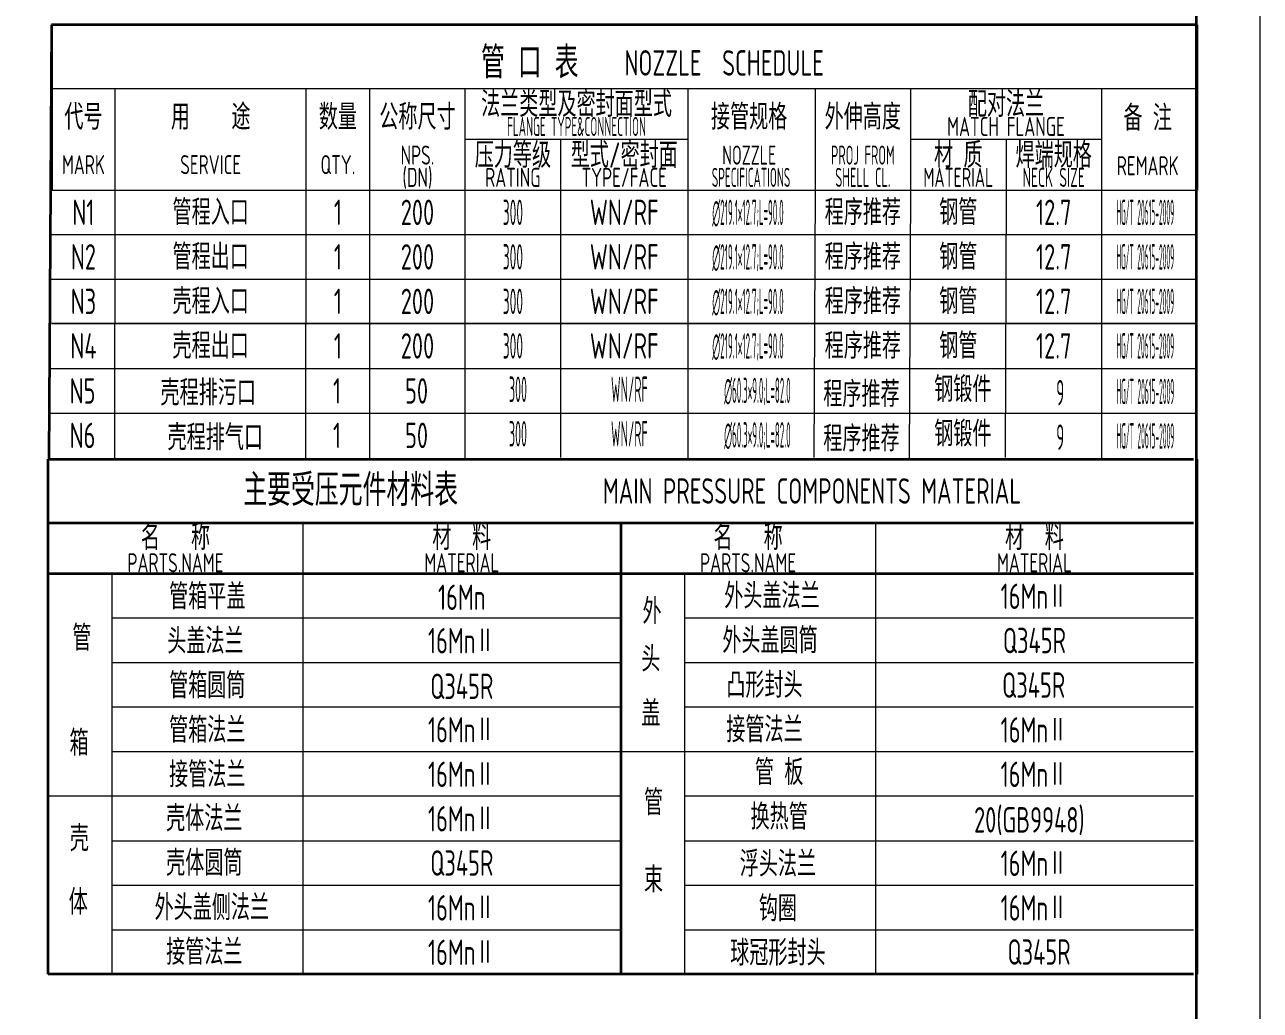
# Model space of a CAD drawing. Header units: millimetres. Extents: x 5765 to 6606, y -201 to 393.
# Drawn here: x 6411.8 to 6606, y -45.6 to 109.4 of the extents above; entities that cross this region are included whole.
import ezdxf
from ezdxf.enums import TextEntityAlignment as Align

# ---------------------------------------------------------------- set-up
doc = ezdxf.new("R2010")
doc.units = ezdxf.units.MM
for name, color, linetype, lineweight in [('1粗实线', 7, 'Continuous', 35), ('2细实线', 3, 'Continuous', 13), ('7文本', 2, 'Continuous', 13), ('9图表', 4, 'Continuous', 13)]:
    doc.layers.add(name, color=color, linetype=linetype, lineweight=lineweight)
doc.styles.add('lanpec', font='bpec_e.shx', dxfattribs={"width": 0.75, "bigfont": 'hztxt.shx'})

# ---------------------------------------------------------------- blocks, each defined once
blk = doc.blocks.new('A1')
at = {"layer": '1粗实线'}
blk.add_lwpolyline([(-816, 10), (-10, 10), (-10, 584), (-816, 584)], close=True, dxfattribs=at)
at = {"layer": '9图表'}
blk.add_lwpolyline([(-841, 0), (0, 0), (0, 594), (-841, 594)], close=True, dxfattribs=at)
blk = doc.blocks.new('管口表表头')
at = {"layer": '1粗实线'}
for p, q in [((-180, 0), (-180, -26)), ((0, 0), (-180, 0)), ((0, 0), (0, -26))]:
    blk.add_line(p, q, dxfattribs=at)
at = {"layer": '9图表'}
for p, q in [((-180, -10), (0, -10)), ((-180, -10), (0, -10)), ((-180, -26), (0, -26))]:
    blk.add_line(p, q, dxfattribs=at)
at = {"layer": '9图表', "color": 4}
for p, q in [((-170, -26), (-170, -10)), ((-140, -26), (-140, -10)), ((-130, -26), (-130, -10)), ((-115, -26), (-115, -10)), ((-80, -10), (-80, -26)), ((-60, -10), (-60, -26)), ((-45, -10), (-45, -26)), ((-15, -10), (-15, -26)), ((-115, -18), (-80, -18)), ((-100, -18), (-100, -26)), ((-45, -18), (-15, -18)), ((-30, -18), (-30, -26))]:
    blk.add_line(p, q, dxfattribs=at)
at = {"layer": '7文本', "color": 4, "style": 'lanpec', "width": 0.75}
for s, height, p in [('管 口 表', 5, (-112.51, -8.44)), ('NOZZLE  SCHEDULE', 4, (-89.97, -8))]:
    blk.add_text(s, height=height, dxfattribs=at).set_placement(p)
at = {"layer": '7文本', "color": 4, "style": 'lanpec'}
for s, height, width, p in [('法兰类型及密封面型式', 4, 0.75, (-97.5, -12.5)), ('配对法兰', 4, 0.75, (-30, -12.5)), ('代号', 4, 0.75, (-175, -14.5)), ('用    途', 4, 0.75, (-155, -14.5)), ('数量', 4, 0.75, (-135, -14.5)), ('公称尺寸', 4, 0.75, (-122.5, -14.5)), ('接管规格', 4, 0.75, (-70.37, -14.5)), ('外伸高度', 4, 0.75, (-52.5, -14.5)), ('备 注', 4, 0.75, (-7.73, -14.67)), ('FLANGE TYPE&CONNECTION', 3, 0.5, (-97.5, -16)), ('MATCH FLANGE', 3, 0.75, (-30, -16)), ('NPS.', 3, 0.75, (-122.5, -20.5)), ('压力等级', 4, 0.75, (-107.5, -20.5)), ('型式/密封面', 4, 0.75, (-90, -20.5)), ('NOZZLE', 3, 0.7, (-70.37, -20.5)), ('PROJ FROM', 3, 0.55, (-52.5, -20.5)), ('材 质', 4, 0.75, (-37.5, -20.5)), ('焊端规格', 4, 0.75, (-22.5, -20.5)), ('MARK', 3, 0.75, (-175, -22)), ('SERVICE', 3, 0.75, (-155, -22)), ('QTY.', 3, 0.75, (-135, -22)), ('REMARK', 3, 0.75, (-7.73, -22.17)), ('(DN)', 3, 0.75, (-122.5, -24)), ('RATING', 3, 0.75, (-107.5, -24)), ('TYPE/FACE', 3, 0.75, (-90, -24)), ('SPECIFICATIONS', 3, 0.5, (-70.07, -24)), ('SHELL CL.', 3, 0.55, (-52.5, -24)), ('MATERIAL', 3, 0.7, (-37.5, -24)), ('NECK SIZE', 3, 0.6, (-22.5, -24))]:
    blk.add_text(s, height=height, dxfattribs=dict(at, width=width)).set_placement(p, align=Align.MIDDLE_CENTER)

msp = doc.modelspace()

# ---------------------------------------------------------------- linework, layer by layer
at = {"layer": '1粗实线'}
for p, q in [((6416.062, 109.422), (6415.63, 41.22)), ((6415.53, 41.1), (6595.53, 41.1)), ((6415.53, -39.9), (6415.53, 41.1)), ((6596.03, 41.1), (6596.03, -39.9)), ((6415.53, 31.1), (6595.53, 31.1)), ((6505.53, 31.1), (6505.53, -39.9)), ((6595.53, 23.1), (6415.53, 23.1)), ((6595.53, -39.9), (6415.53, -39.9))]:
    msp.add_line(p, q, dxfattribs=at)
at = {"layer": '9图表'}
for p, q in [((6426.02, 41.29), (6426.062, 83.422)), ((6456.01, 41.3), (6456.062, 83.422)), ((6466.05, 41.3), (6466.062, 83.422)), ((6481.05, 41.25), (6481.062, 83.422)), ((6496.062, 83.422), (6496.04, 41.36)), ((6516.062, 83.422), (6516.03, 41.3)), ((6536.062, 83.422), (6535.85, 41.36)), ((6551.062, 83.422), (6550.85, 41.31)), ((6566.062, 83.313), (6565.95, 41.36)), ((6581.062, 83.313), (6581.05, 41.31)), ((6416.062, 76.422), (6596.062, 76.422)), ((6416.062, 69.422), (6596.062, 69.422)), ((6416.062, 62.422), (6596.062, 62.422)), ((6596.062, 62.422), (6416.062, 62.422)), ((6416.062, 62.422), (6596.062, 62.422)), ((6455.529, 31.1), (6455.529, -39.9)), ((6545.529, 31.1), (6545.529, -39.9)), ((6425.529, 23.1), (6425.529, -39.9)), ((6515.529, 23.1), (6515.529, -39.9)), ((6505.53, 16.1), (6425.529, 16.1)), ((6595.53, 16.1), (6515.529, 16.115)), ((6505.53, 9.1), (6425.529, 9.1)), ((6595.53, 9.1), (6515.529, 9.086)), ((6505.53, 2.1), (6425.529, 2.1)), ((6595.53, 2.1), (6515.529, 2.106)), ((6505.53, -4.9), (6425.523, -4.904)), ((6595.53, -4.9), (6505.53, -4.9)), ((6595.53, -4.9), (6505.53, -4.9)), ((6505.53, -11.9), (6415.53, -11.9)), ((6505.53, -11.9), (6415.53, -11.9)), ((6595.53, -11.9), (6515.529, -11.885))]:
    msp.add_line(p, q, dxfattribs=at)
at = {"layer": '9图表', "ltscale": 0.5}
for p, q in [((6415.92, 55.342), (6595.92, 55.342)), ((6415.92, 48.342), (6595.92, 48.342))]:
    msp.add_line(p, q, dxfattribs=at)
at = {"layer": '9图表', "color": 4}
for p, q in [((6425.529, -18.9), (6505.53, -18.9)), ((6515.529, -18.9), (6595.53, -18.9)), ((6425.529, -25.9), (6505.53, -25.9)), ((6515.529, -25.91), (6595.53, -25.91)), ((6425.529, -32.9), (6505.53, -32.9)), ((6515.529, -32.919), (6595.53, -32.919))]:
    msp.add_line(p, q, dxfattribs=at)

# ---------------------------------------------------------------- block references
at = {"layer": '2细实线'}
for name, p in [('A1', (6606.028, -200.559)), ('管口表表头', (6596.062, 109.422)), ('管口表表头', (6596.062, 109.422))]:
    msp.add_blockref(name, p, dxfattribs=at)

# ---------------------------------------------------------------- texts
at = {"layer": '7文本', "style": 'lanpec'}
for s, width, p in [('N1', 0.75, (6421.062, 79.922)), ('管程入口', 0.75, (6441.062, 79.922)), ('1', 0.75, (6461.062, 79.922)), ('200', 0.75, (6473.562, 79.922)), ('300', 0.45, (6488.562, 79.922)), ('WN/RF', 0.75, (6506.062, 79.922)), ('∅219.1×12.7;L=90.0', 0.3, (6525.508, 79.922)), ('程序推荐', 0.75, (6543.562, 79.922)), ('钢管', 0.75, (6558.562, 79.922)), ('12.7', 0.75, (6573.562, 79.922)), ('HG/T 20615-2009', 0.2, (6587.948, 79.922)), ('N2', 0.75, (6421.062, 72.922)), ('管程出口', 0.75, (6441.062, 72.922)), ('1', 0.75, (6461.062, 72.922)), ('200', 0.75, (6473.562, 72.922)), ('300', 0.45, (6488.562, 72.922)), ('WN/RF', 0.75, (6506.062, 72.922)), ('∅219.1×12.7;L=90.0', 0.3, (6525.508, 72.922)), ('程序推荐', 0.75, (6543.562, 72.922)), ('钢管', 0.75, (6558.562, 72.922)), ('12.7', 0.75, (6573.562, 72.922)), ('HG/T 20615-2009', 0.2, (6587.948, 72.922)), ('壳程入口', 0.75, (6441.062, 65.922)), ('∅219.1×12.7;L=90.0', 0.3, (6525.508, 65.922)), ('程序推荐', 0.75, (6543.562, 65.922)), ('钢管', 0.75, (6558.562, 65.922)), ('N3', 0.75, (6421.062, 65.922)), ('1', 0.75, (6461.062, 65.922)), ('200', 0.75, (6473.562, 65.922)), ('300', 0.45, (6488.562, 65.922)), ('WN/RF', 0.75, (6506.062, 65.922)), ('12.7', 0.75, (6573.562, 65.922)), ('HG/T 20615-2009', 0.2, (6587.948, 65.922)), ('N4', 0.75, (6421.062, 58.922)), ('壳程出口', 0.75, (6441.062, 58.922)), ('1', 0.75, (6461.062, 58.922)), ('200', 0.75, (6473.562, 58.922)), ('300', 0.45, (6488.562, 58.922)), ('WN/RF', 0.75, (6506.062, 58.922)), ('∅219.1×12.7;L=90.0', 0.3, (6525.508, 58.922)), ('程序推荐', 0.75, (6543.562, 58.922)), ('钢管', 0.75, (6558.562, 58.922)), ('12.7', 0.75, (6573.562, 58.922)), ('HG/T 20615-2009', 0.2, (6587.948, 58.922)), ('管箱平盖', 0.75, (6440.528, 19.506)), ('16Mn', 0.75, (6480.529, 19.39)), ('外头盖法兰', 0.75, (6529.278, 19.6)), ('16MnⅡ', 0.75, (6570.447, 19.552)), ('外', 0.75, (6510.433, 17.186)), ('头盖法兰', 0.75, (6440.232, 12.505)), ('16MnⅡ', 0.75, (6480.449, 12.552)), ('外头盖圆筒', 0.75, (6528.979, 12.59)), ('Q345R', 0.75, (6570.529, 12.59)), ('头', 0.75, (6510.243, 9.692)), ('管箱圆筒', 0.75, (6440.528, 5.506)), ('凸形封头', 0.75, (6528.099, 5.581)), ('Q345R', 0.75, (6480.529, 5.39)), ('Q345R', 0.75, (6570.407, 5.581)), ('盖', 0.75, (6510.243, 1.122)), ('管箱法兰', 0.75, (6440.528, -1.494)), ('16MnⅡ', 0.75, (6480.449, -1.448)), ('接管法兰', 0.75, (6528.099, -1.419)), ('16MnⅡ', 0.75, (6570.448, -1.468)), ('管 板', 0.75, (6530.41, -8.136)), ('接管法兰', 0.75, (6440.528, -8.494)), ('16MnⅡ', 0.75, (6480.449, -8.448)), ('16MnⅡ', 0.75, (6570.446, -8.448)), ('壳体法兰', 0.75, (6440.059, -15.4)), ('16MnⅡ', 0.75, (6480.449, -15.448)), ('换热管', 0.75, (6530.41, -15.136)), ('20(GB9948)', 0.75, (6569.731, -15.61)), ('壳', 0.75, (6420.432, -18.534)), ('壳体圆筒', 0.75, (6440.062, -22.4)), ('Q345R', 0.75, (6480.532, -22.4)), ('浮头法兰', 0.75, (6530.215, -22.545)), ('16MnⅡ', 0.75, (6570.45, -22.448)), ('体', 0.75, (6420.243, -28.558)), ('外头盖侧法兰', 0.75, (6441.239, -29.4)), ('钩圈', 0.75, (6530.216, -29.554)), ('16MnⅡ', 0.75, (6480.449, -29.448)), ('16MnⅡ', 0.75, (6570.45, -29.458)), ('接管法兰', 0.75, (6440.059, -36.4)), ('16MnⅡ', 0.75, (6480.449, -36.448)), ('球冠形封头', 0.75, (6530.215, -36.526)), ('Q345R', 0.75, (6571.252, -36.393))]:
    msp.add_text(s, height=4, dxfattribs=dict(at, width=width)).set_placement(p, align=Align.MIDDLE_CENTER)
at = {"layer": '7文本', "color": 2, "style": 'lanpec'}
for s, width, p in [('钢锻件', 0.75, (6559.277, 52.099)), ('N5', 0.75, (6420.92, 51.842)), ('壳程排污口', 0.75, (6440.672, 51.547)), ('1', 0.75, (6460.92, 51.842)), ('50', 0.75, (6473.42, 51.842)), ('300', 0.4, (6489.36, 52.099)), ('WN/RF', 0.4, (6506.86, 52.099)), ('∅60.3×9.0;L=82.0', 0.3, (6526.989, 51.928)), ('程序推荐', 0.75, (6543.336, 51.33)), ('9', 0.5, (6574.583, 51.57)), ('HG/T 20615-2009', 0.2, (6587.97, 51.76)), ('N6', 0.75, (6420.92, 44.842)), ('壳程排气口', 0.75, (6441.789, 44.517)), ('1', 0.75, (6460.92, 44.842)), ('50', 0.75, (6473.42, 44.842)), ('300', 0.4, (6489.36, 45.099)), ('WN/RF', 0.4, (6506.86, 45.099)), ('∅60.3×9.0;L=82.0', 0.3, (6526.989, 44.928)), ('程序推荐', 0.75, (6543.336, 44.33)), ('钢锻件', 0.75, (6559.277, 45.099)), ('HG/T 20615-2009', 0.2, (6587.97, 44.76)), ('9', 0.5, (6574.583, 44.57))]:
    msp.add_text(s, height=4, dxfattribs=dict(at, width=width)).set_placement(p, align=Align.MIDDLE_CENTER)
at = {"layer": '7文本', "color": 4, "style": 'lanpec', "width": 0.75}
for s, height, p in [('主要受压元件材料表', 5, (6463.063, 36.255)), ('MAIN PRESSURE COMPONENTS MATERIAL ', 4, (6536.382, 36.1)), ('名   称', 4, (6435.53, 28.814)), ('材  料', 4, (6480.529, 28.814)), ('名   称', 4, (6525.529, 28.814)), ('材  料', 4, (6570.529, 28.814)), ('PARTS.NAME', 3, (6435.53, 24.814)), ('MATERIAL', 3, (6480.529, 24.814)), ('PARTS.NAME', 3, (6525.529, 24.814)), ('MATERIAL', 3, (6570.529, 24.814))]:
    msp.add_text(s, height=height, dxfattribs=at).set_placement(p, align=Align.MIDDLE_CENTER)
at = {"layer": '7文本', "style": 'lanpec', "width": 0.75}
for s, p in [('管', (6419.319, 10.998)), ('箱', (6418.881, -5.52)), ('管', (6509.167, -14.879)), ('束', (6509.167, -27.032))]:
    msp.add_text(s, height=4, dxfattribs=at).set_placement(p)

doc.saveas('drawing.dxf')
